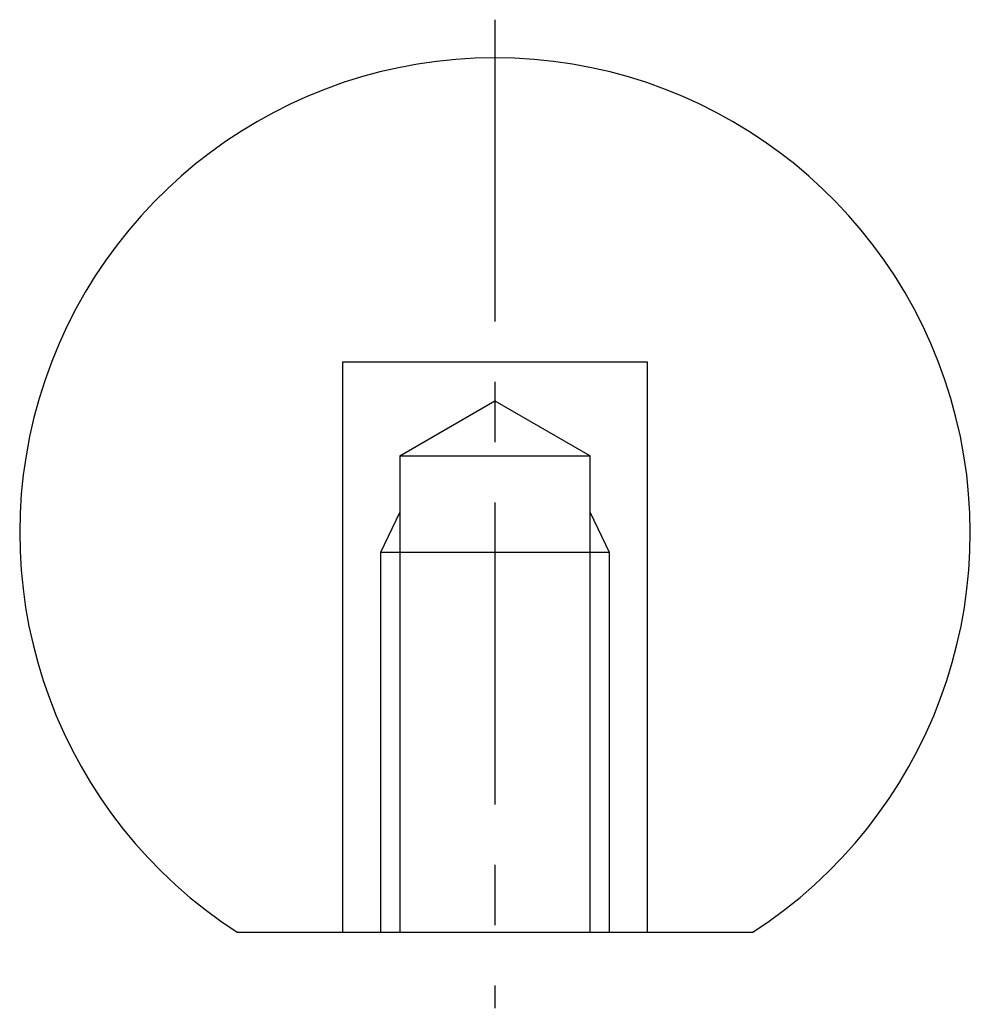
# Model space of a CAD drawing. Extents: x 10 to 159, y 10 to 106.
# Drawn here: x 133.68 to 158.68, y 79.94 to 105.94 of the extents above; entities outside this region: 2.
import ezdxf

# ---------------------------------------------------------------- set-up
doc = ezdxf.new("R2010")
doc.units = 0
doc.header["$LTSCALE"] = 0.25
doc.linetypes.add('CENTER', pattern=[50.8, 31.75, -6.35, 6.35, -6.35])
doc.layers.get('0').update_dxf_attribs({"linetype": 'CONTINUOUS'})
doc.layers.add('CENTER', color=1, linetype='CENTER')

msp = doc.modelspace()

# ---------------------------------------------------------------- linework, layer by layer
at = {"linetype": 'CONTINUOUS'}
for p, q in [((142.184, 96.944), (150.184, 96.944)), ((142.184, 81.944), (142.184, 96.944)), ((150.184, 96.944), (150.184, 81.944)), ((143.684, 94.475), (146.184, 95.918)), ((146.184, 95.918), (148.684, 94.475)), ((143.684, 94.475), (148.684, 94.475)), ((143.684, 94.475), (143.684, 81.944)), ((148.684, 81.944), (148.684, 94.475)), ((143.184, 91.944), (149.184, 91.944)), ((139.402, 81.944), (152.967, 81.944))]:
    msp.add_line(p, q, dxfattribs=at)
at = {"color": 3, "linetype": 'CONTINUOUS'}
for p, q in [((143.184, 91.944), (143.684, 92.983)), ((148.684, 92.983), (149.184, 91.944)), ((143.184, 81.944), (143.184, 91.944)), ((149.184, 91.944), (149.184, 81.944))]:
    msp.add_line(p, q, dxfattribs=at)
msp.add_line((149.184, 86.944), (149.184, 86.944))
at = {"linetype": 'CONTINUOUS'}
msp.add_arc((146.184, 92.444), 12.5, 302.8599, 237.1401, dxfattribs=at)
at = {"layer": 'CENTER', "color": 1, "linetype": 'CENTER'}
msp.add_line((146.184, 105.944), (146.184, 79.944), dxfattribs=at)

# ---------------------------------------------------------------- texts
for s, p in [('PCA 6-25', (10, 25)), ('PCA0625', (10, 10))]:
    msp.add_text(s, height=4).set_placement(p)

doc.saveas('drawing.dxf')
